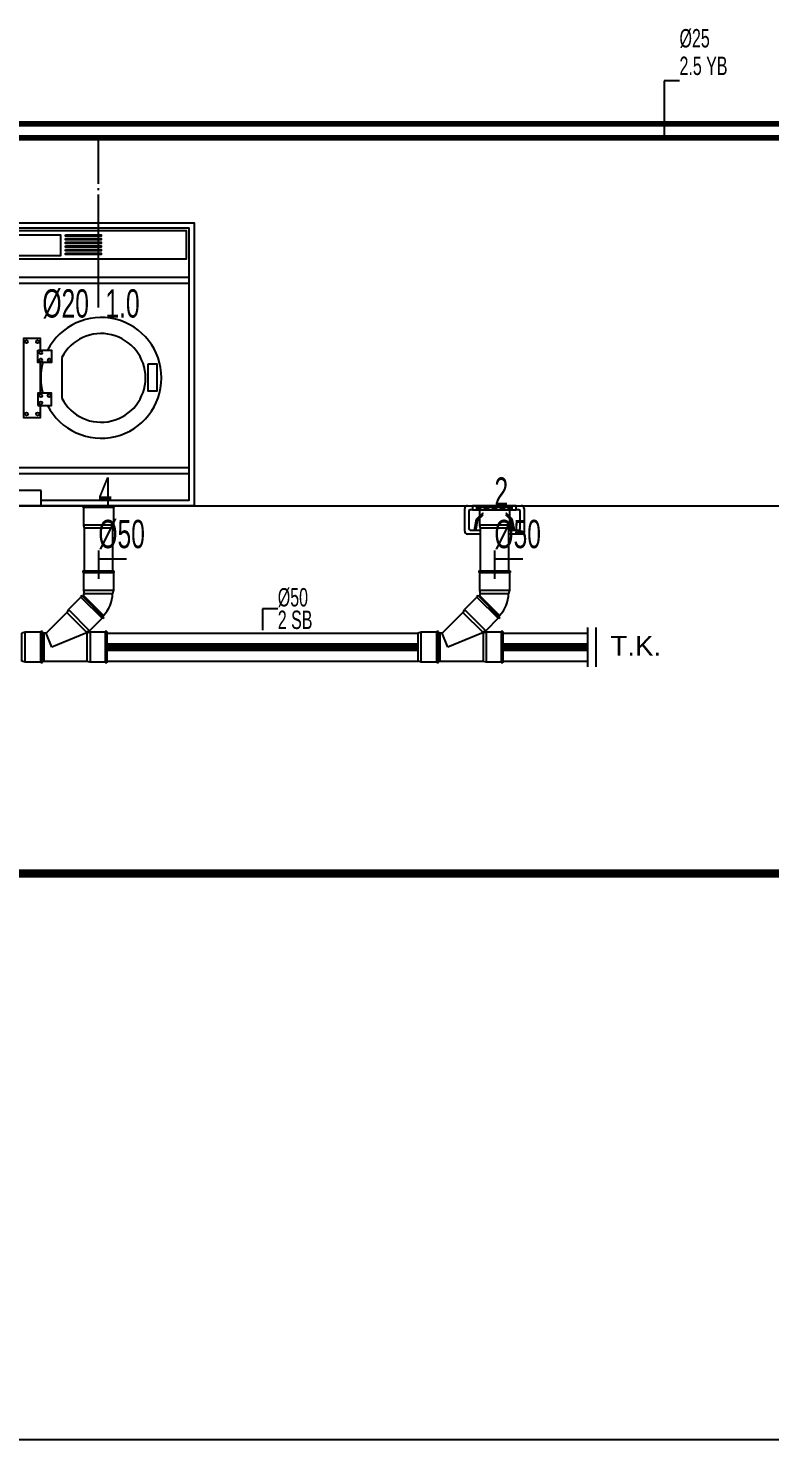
# Model space of a CAD drawing. Header units: centimetres. Extents: x -3952 to 14132, y 6348 to 11752.
# Drawn here: x 10295 to 10557, y 9668 to 10169 of the extents above; entities that cross this region are included whole.
import ezdxf
from ezdxf.enums import TextEntityAlignment as Align

# ---------------------------------------------------------------- set-up
doc = ezdxf.new("R2010")
doc.units = ezdxf.units.CM
for name, pattern in [('BASMA HATTI', [31, 25, -6]), ('PIS', [38, 30, -8]), ('SOGUK', [4.375000000000001, 4, -0.15, 0.075, -0.15])]:
    doc.linetypes.add(name, pattern=pattern)
for name, color, linetype in [('MTY-PIS-SU-BORUSU', 6, 'PIS'), ('MTY-PISSU-CAP', 211, 'Continuous'), ('MTY-PVC', 43, 'Continuous'), ('MTY-SEMA', 8, 'Continuous'), ('MTY-SICAKSU-BORU', 1, 'BASMA HATTI'), ('MTY-SOGUKSU-BORU', 5, 'Continuous'), ('MTY-TEFRIS', 15, 'Continuous'), ('MTY-TEMIZSU-CAP', 101, 'Continuous'), ('MTY-YUK-BIRIMI', 7, 'Continuous')]:
    doc.layers.add(name, color=color, linetype=linetype)
doc.styles.add('CAP', font='wturkce.SHX', dxfattribs={"width": 0.65})
doc.styles.add('MTY_CAP', font='wturkce.SHX', dxfattribs={"width": 0.65, "height": 20})
doc.styles.add('ROTAS', font='arial.ttf')

# ---------------------------------------------------------------- blocks, each defined once
blk = doc.blocks.new('CAMASIR MAKINASI1 KOLON')
at = {"layer": 'MTY-SOGUKSU-BORU', "linetype": 'SOGUK', "ltscale": 10}
blk.add_line((0, 70), (0, 130.0000000000036), dxfattribs=at)
at = {"layer": 'MTY-TEFRIS', "color": 4}
for p, q in [((-32.00173076144529, 80.71880376825357), (32.02786997164458, 80.71880376825357)), ((-32.00173076144529, 78.62507957566595), (32.02786997164458, 78.62507957566595)), ((-32.00173076144529, 13.53372939331439), (32.02786997164458, 13.53372939331439)), ((-32.00173076144529, 11.44000520073405), (32.02786997164458, 11.44000520073405))]:
    blk.add_line(p, q, dxfattribs=at)
at = {"layer": 'MTY-TEFRIS', "color": 2}
blk.add_line((-12.91880393016891, 52.38604989813211), (-12.91880393016891, 37.97582146645436), dxfattribs=at)
at = {"layer": 'MTY-TEFRIS', "color": 4}
for points in [[(-33.79769513805604, 100.0000000000036), (33.82383434824715, 100.0000000000036), (33.82383434824715, 3.637978807091713e-12), (-33.79769513805604, 3.637978807091713e-12)], [(-20.24775996967128, 5.420197869512776), (-30.46389147059745, 5.420197869512776), (-30.46389147059745, 3.637978807091713e-12), (-20.24775996967128, 3.637978807091713e-12)]]:
    blk.add_lwpolyline(points, close=True, dxfattribs=at)
blk.add_lwpolyline([(-30.46389147059745, 1.795964376612574), (-32.00173076144529, 1.795964376612574), (-32.00173076144529, 98.2040356233947), (32.02786997164458, 98.2040356233947), (32.02786997164458, 1.795964376612574), (-20.24775996967128, 1.795964376612574)], dxfattribs=at)
at = {"layer": 'MTY-TEFRIS', "color": 2}
for points in [[(-31.17780302975279, 97.28030838754876), (30.97754509372589, 97.28030838754876), (30.97754509372589, 87.10026020725309), (-31.17780302975279, 87.10026020725309)], [(-29.30000195110733, 95.7424409170244), (-13.3689425200846, 95.7424409170244), (-13.3689425200846, 88.323404820223), (-29.30000195110733, 88.323404820223)], [(-11.59504991048925, 95.7424409170244), (0.9360797214358172, 95.7424409170244), (0.9360797214358172, 95.26461534820555), (-11.59504991048925, 95.26461534820555)], [(-11.59504991048925, 94.4377868555921), (0.9360797214358172, 94.4377868555921), (0.9360797214358172, 93.95996128677234), (-11.59504991048925, 93.95996128677234)], [(-11.59504991048925, 93.13313279415433), (0.9360797214358172, 93.13313279415433), (0.9360797214358172, 92.65530722534186), (-11.59504991048925, 92.65530722534186)], [(-11.59504991048925, 91.8284787327193), (0.9360797214358172, 91.8284787327193), (0.9360797214358172, 91.3506531639041), (-11.59504991048925, 91.3506531639041)], [(-11.59504991048925, 90.52382467128791), (0.9360797214358172, 90.52382467128791), (0.9360797214358172, 90.04599910246907), (-11.59504991048925, 90.04599910246907)], [(-11.59504991048925, 89.21917060985106), (0.9360797214358172, 89.21917060985106), (0.9360797214358172, 88.74134504103222), (-11.59504991048925, 88.74134504103222)], [(-21.39120601140894, 54.98981204510619), (-16.54499943285009, 54.98981204510619), (-16.54499943285009, 50.56441474049461), (-21.39120601140894, 50.56441474049461)], [(17.59673302653027, 50.13113649491788), (20.63652128592912, 50.13113649491788), (20.63652128592912, 40.42501651649218), (17.59673302653027, 40.42501651649218)], [(-21.39120601140894, 35.3720593194812), (-16.54499943285009, 35.3720593194812), (-16.54499943285009, 39.79745662409186), (-21.39120601140894, 39.79745662409186)]]:
    blk.add_lwpolyline(points, close=True, dxfattribs=at)
for points in [[(-20.43393217050925, 54.98981204510619), (-20.43393217050925, 59.11624358863446), (-26.41692471212809, 59.11624358863446), (-26.41692471212809, 31.21838811450834), (-20.43393217050925, 31.21838811450834), (-20.43393217050925, 35.3720593194812)], [(-20.43393217050925, 39.79745662409186), (-20.43393217050925, 50.56441474049461)]]:
    blk.add_lwpolyline(points, dxfattribs=at)
for centre in [(-25.3700189540732, 57.93747867022103), (-21.45427112763173, 57.93747867022103), (-20.37277059454846, 54.06081386851019), (-20.37277059454846, 51.47852240864177), (-17.39906828697985, 51.47852240864177), (-20.37277059454846, 38.88334895594016), (-20.37277059454846, 36.30105749607901), (-17.39906828697985, 38.88334895594016), (-25.3700189540732, 32.42439269436181), (-21.45427112763173, 32.42439269436181)]:
    blk.add_circle(centre, 0.5221079864555934, dxfattribs=at)
for radius, start, end in [(21.33074102889255, 207.3772323900602, 152.6227676099399), (15.66850470297029, 207.3772323900602, 152.6227676099399), (21.33074102889255, 165.3815329210003, 194.6184670789997)]:
    blk.add_arc((0.9947998001298402, 45.18093568229779), radius, start, end, dxfattribs=at)
at = {"layer": 'MTY-PISSU-CAP', "lineweight": -3, "ltscale": 100, "style": 'CAP', "width": 0.65}
blk.add_attdef('PSCP', text='', height=10, dxfattribs=at).set_placement((0.01306960509555211, -9.999999999996362), align=Align.MIDDLE_LEFT)
at = {"layer": 'MTY-TEMIZSU-CAP', "color": 101, "style": 'CAP', "width": 0.65}
blk.add_attdef('SOCP', text='', height=10, dxfattribs=at).set_placement((-3.339996291585597, 71.48861916906094), align=Align.MIDDLE_RIGHT)
at = {"layer": 'MTY-YUK-BIRIMI', "color": 101, "style": 'CAP', "width": 0.65}
blk.add_attdef('SO', text='', height=10, dxfattribs=at).set_placement((2.5, 71.48861916906094), align=Align.MIDDLE_LEFT)
at = {"layer": 'MTY-YUK-BIRIMI', "color": 211, "lineweight": -3, "ltscale": 100, "style": 'CAP', "width": 0.65}
blk.add_attdef('PS', text='', height=10, dxfattribs=at).set_placement((0.01306960509555211, 5.000000000003638), align=Align.MIDDLE_LEFT)
blk = doc.blocks.new('PVC CATAL SAG')
at = {"layer": 'MTY-PISSU-CAP', "lineweight": -3, "ltscale": 100}
for p, q in [((2.182787284255028e-11, -15.84028594098527), (2.182787284255028e-11, -25.84028594098527)), ((10.00000000002183, -18.88695042063773), (2.182787284255028e-11, -18.88695042063773))]:
    blk.add_line(p, q, dxfattribs=at)
at = {"layer": 'MTY-PVC', "color": 43}
for p, q in [((-5.5, 3.637978807091713e-12), (-5.5, -0.59999999997126)), ((5.499999999825377, -3.637978807091713e-12), (-5.5, -3.637978807091713e-12)), ((-5.299863934546011, -0.5999999999803549), (-5.5, -0.59999999997126)), ((5.299863934429595, -0.5999999999803549), (-5.299863934371388, -0.5999999999803549)), ((-5.299863934546011, -0.5999999999803549), (-5.299863934546011, -6.851006618233441)), ((5.5, -0.5999999999803549), (5.299863934429595, -0.5999999999803549)), ((5.299863934429595, -0.5999999999803549), (5.299863934429595, -6.851006618244355)), ((5.499999999825377, -3.637978807091713e-12), (5.5, -0.5999999999803549)), ((5.299863934429595, -6.851006618244355), (-5.299863934546011, -6.851006618233441)), ((-5.299863934546011, -6.851006618233441), (-5, -7.991006618238316)), ((5, -7.991006618252868), (-5, -7.991006618238316)), ((-5, -7.991006618252868), (-5, -22.86899928772618)), ((5.299863934429595, -6.851006618244355), (5, -7.991006618252868)), ((5, -7.991006618252868), (5, -22.86899928772618)), ((-5.5, -23.02886766758775), (-5.500000000174623, -23.62886766756446)), ((-5.5, -23.02886766758775), (-4.973860790196341, -23.02886766758775)), ((-5.500000000174623, -23.62886766756446), (-5.299863934604218, -23.62886766756446)), ((-5.299863934604218, -23.62886766756446), (5.299863934196765, -23.62886766756446)), ((-5.299863934604218, -23.62886766756446), (-5.299863934604218, -29.87987428582846)), ((-5, -23.02886766758047), (5.026139210007386, -23.02886766758775)), ((5.026139210007386, -23.02886766758775), (5.499999999825377, -23.02886766758047)), ((5.299863934371388, -23.62886766756446), (5.499999999825377, -23.62886766755537)), ((5.299863934371388, -23.62886766756446), (5.299863934371388, -29.87987428581755)), ((5.499999999825377, -23.02886766758047), (5.499999999825377, -23.62886766755537)), ((-5.299863934604218, -29.87987428582846), (5.299863934371388, -29.87987428581755)), ((-5.299863934604218, -29.87987428582846), (-5.000000000174623, -31.01987428583698)), ((5.299863934371388, -29.87987428581755), (4.999999999825377, -31.01987428582243)), ((-6.166603035817388, -32.26721365552794), (-10.5867322050035, -36.68734282464311)), ((-5.88385653620935, -31.70143201771816), (-6.308120604982832, -32.12569608643525)), ((-5.88385653620935, -31.70143201771816), (-6.308120604982832, -32.12569608643525)), ((-6.308120604982832, -32.12569608643525), (-6.166603035817388, -32.26721365552794)), ((-6.308120604982832, -32.12569608643525), (-6.166603035817388, -32.26721365552794)), ((-6.166603035817388, -32.26721365552794), (1.32853641899419, -39.7623531104723)), ((-5.88385653620935, -31.70143201771816), (-5.575600353011396, -32.0096882010198)), ((-5.88385653620935, -31.70143201771816), (-5.575600353011396, -32.0096882010198)), ((-5.292893219011603, -31.7269810669909), (-5.575600353011396, -32.0096882010198)), ((-5.575600353011396, -32.0096882010198), (1.540764666191535, -39.12605322023546)), ((-5.292893219011603, -31.7269810669909), (1.778174593026051, -38.79804887891214)), ((-5.000000000174623, -31.01987428583698), (4.999999999825377, -31.01987428582243)), ((-11.15398411959177, -37.73229437122927), (-18.46168974819011, -44.99999999999432)), ((-10.5867322050035, -36.68734282464311), (-11.15398411959177, -37.73229437122927)), ((-11.15398411959177, -37.73229437122927), (-4.13654429660528, -44.74973419389585)), ((-10.5867322050035, -36.68734282464311), (-3.091592749988195, -44.1824822794822)), ((1.32853641899419, -39.7623531104723), (-3.091592749988195, -44.1824822794822)), ((1.32853641899419, -39.7623531104723), (1.470053988217842, -39.9038706795468)), ((1.32853641899419, -39.7623531104723), (1.470053988217842, -39.9038706795468)), ((1.894318056816701, -39.47960661083152), (1.470053988217842, -39.9038706795468)), ((1.894318056816701, -39.47960661083152), (1.470053988217842, -39.9038706795468)), ((1.778174593026051, -38.79804887891214), (1.495467458997155, -39.08075601294104)), ((1.495467458997155, -39.08075601294104), (1.894318056816701, -39.47960661083152)), ((1.495467458997155, -39.08075601294104), (1.894318056816701, -39.47960661083152)), ((-25.86000000018975, -44.7001360655911), (-27.00000000017462, -44.99999999992974)), ((-27.00000000017462, -55.00000000005912), (-27.00000000017462, -44.99999999992974)), ((-25.86000000018975, -55.29986393439594), (-25.86000000018975, -44.7001360655911)), ((-20.32606563760782, -44.70013606559201), (-25.86000000018975, -44.7001360655911)), ((-19.72606563780573, -44.49999999999613), (-20.32606563760782, -44.49999999999613)), ((-20.32606563760782, -44.70013606559201), (-20.32606563760782, -44.49999999999613)), ((-20.32606563760782, -55.29986393439685), (-20.32606563760782, -44.70013606559201)), ((-19.72606563780573, -44.99999999999432), (-19.72606563780573, -44.49999999999613)), ((-19.72606563780573, -54.99999999999454), (-19.72606563780573, -44.99999999999432)), ((-19.3262573746033, -44.99999999999432), (-19.72606563780573, -44.99999999999432)), ((-18.45959901902825, -44.99792071477873), (-19.3262573746033, -44.99792071478419)), ((-19.3262573746033, -44.99792071477873), (-19.3262573746033, -55.00207928521013)), ((-19.3262573746033, -44.99792071476963), (-19.3262573746033, -55.00207928520467)), ((-19.3262573746033, -44.99999999999432), (-19.3262573746033, -54.99999999999454)), ((-19.3262573746033, -54.99999999999454), (-19.3262573746033, -44.99999999999432)), ((-16.49692362517817, -50.00207928521718), (-18.46168974819011, -44.99999999999432)), ((-4.426810102799209, -44.99999999999432), (-16.49692362517817, -50.00207928521718)), ((-4.13654429660528, -44.74973419389585), (-4.426810102799209, -44.99999999999432)), ((-4.01631226320751, -44.99792071477873), (-4.424398485192796, -44.99792071477873)), ((-3.091592749988195, -44.1824822794822), (-4.13654429660528, -44.74973419389585)), ((-2.87631226319354, -44.70013606559201), (-4.01631226320751, -44.99792071477873)), ((-4.01631226320751, -44.99792071477873), (-4.01631226320751, -55.00207928521013)), ((2.399999999819563, -44.70013606559201), (-2.87631226319354, -44.70013606559201)), ((-2.87631226319354, -44.70013606559201), (-2.87631226319354, -55.29986393439685)), ((2.999999999825384, -44.50000000000887), (2.399999999819563, -44.50000000000887)), ((2.399999999819563, -44.50000000000887), (2.399999999819563, -44.70013606559201)), ((2.399999999819563, -44.70013606559201), (2.399999999819563, -55.29986393439685)), ((2.999999999825384, -44.50000000000887), (2.999999999825384, -44.99999999999432)), ((2.999999999825384, -44.99999999999432), (2.999999999825384, -54.99999999999454)), ((-25.86000000018975, -55.29986393439594), (-27.00000000017462, -55.00000000005912)), ((-19.72606563780573, -55.49999999997999), (-19.72606563780573, -54.99999999999454)), ((-19.3262573746033, -54.99999999999454), (-19.72606563780573, -54.99999999999454)), ((-4.01631226320751, -55.00207928521013), (-19.3262573746033, -55.00207928522468)), ((-2.87631226319354, -55.29986393439685), (-4.01631226320751, -55.00207928521013)), ((2.999999999825384, -54.99999999999454), (2.999999999825384, -55.49999999999454)), ((-20.32606563760782, -55.29986393439685), (-25.86000000018975, -55.29986393439594)), ((-20.32606563760782, -55.49999999997999), (-20.32606563760782, -55.29986393439685)), ((-19.72606563780573, -55.49999999997999), (-20.32606563760782, -55.49999999997999)), ((2.399999999819563, -55.29986393439685), (-2.87631226319354, -55.29986393439685)), ((2.399999999819563, -55.29986393439685), (2.399999999819563, -55.49999999999454)), ((2.999999999825384, -55.49999999999454), (2.399999999819563, -55.49999999999454))]:
    blk.add_line(p, q, dxfattribs=at)
for radius in [0.9999999999958049, 10.99999999999592]:
    blk.add_arc((-6.000000000174623, -31.01987428583698), radius, 315.0000000003132, 0, dxfattribs=at)
blk = doc.blocks.new('YER SUZGECI DN501 KOLON')
at = {"layer": 'MTY-TEFRIS', "color": 2}
for p, q in [((-9.499999999869033, 0), (-7.699999999953434, 0)), ((-7.699999999953434, 0), (-7.699999999967986, -1.400000000025102)), ((7.699999999953434, 0), (-7.699999999953434, 0)), ((-7.699999999953434, 0), (-7.699999999967986, -1.400000000025102)), ((-4.899999999906868, 0), (-6.30000000003929, 0)), ((-6.30000000003929, 0), (-6.300000000082946, -1.400000000025102)), ((-4.899999999950523, -1.11614684958522), (-6.016146849397046, 0)), ((-4.899999999819556, -0.3736847293330356), (-5.273684729269007, 0)), ((-4.899999999819556, -0.126197355916247), (-5.026197355968179, 1.14596332423389e-10)), ((-4.899999999928696, -1.400000000025102), (-4.899999999906868, 0)), ((-2.100000000093132, 0), (-3.5, 0)), ((-3.5, 0), (-3.500000000029104, -1.400000000025102)), ((-2.10000000015134, -1.11614684958522), (-3.216146849590586, 0)), ((-2.099999999998545, -0.3736847293330356), (-2.473684729447996, 0)), ((-2.099999999998545, -0.126197355916247), (-2.226197356147168, 1.14596332423389e-10)), ((-2.100000000122236, -1.400000000025102), (-2.100000000093132, 0)), ((0.6999999999534339, 0), (-0.6999999999534339, 0)), ((-0.6999999999534339, 0), (-0.6999999999825377, -1.400000000025102)), ((0.7000000000116415, -1.363634223351255), (-0.6636342231868184, 0)), ((0.7000000000116415, -1.116146849818051), (-0.4161468497695751, 0)), ((0.7000000000407454, -0.6211721029831097), (0.07882789694122039, 1.14596332423389e-10)), ((0.7000000001571607, -0.3736847296822816), (0.3263152703584637, 0)), ((0.7000000000407454, -0.1261973562650383), (0.5738026436592918, 1.14596332423389e-10)), ((0.699999999931606, -1.400000000025102), (0.6999999999534339, 0)), ((3.5, 0), (2.100000000100408, 0)), ((2.100000000100408, 0), (2.100000000056752, -1.400000000025102)), ((3.499999999941792, -1.363634222537257), (2.136365777550964, 0)), ((3.500000000058208, -1.116146849235975), (2.383853150968207, 0)), ((3.500000000101863, -0.621172102284163), (2.878827897693554, 1.14596332423389e-10)), ((3.500000000101863, -0.3736847288673744), (3.126315271103522, 0)), ((3.499999999970896, -0.126197355450131), (3.373802644411626, 1.14596332423389e-10)), ((3.499999999970896, -1.400000000025102), (3.5, 0)), ((6.300000000061118, 0), (4.899999999906868, 0)), ((4.899999999906868, 0), (4.899999999877764, -1.400000000025102)), ((6.30000000011205, -1.363634222768269), (4.936365777371975, 0)), ((6.30000000011205, -1.11614684935239), (5.183853150781943, 0)), ((6.300000000250293, -0.6211721026343184), (5.678827897500014, 1.14596332423389e-10)), ((6.300000000141154, -0.3736847292161656), (5.926315270931809, 0)), ((6.300000000141154, -0.126197355799377), (6.173802644232637, 1.14596332423389e-10)), ((6.300000000032014, -1.400000000025102), (6.300000000061118, 0)), ((7.699999999917054, -1.400000000025102), (7.699999999953434, 0)), ((7.699999999953434, 0), (9.500000000130967, 0)), ((7.699999999917054, -1.400000000025102), (7.699999999953434, 0)), ((-10.49999999980355, -9.000000000001364), (-10.49999999989814, -1.000000000001364)), ((-9.099999999998545, -1.900000000023283), (-9.100000000122236, -8.099999999918055)), ((-7.699999999967986, -1.400000000025102), (-8.600000000013097, -1.400000000025102)), ((-7.699999999967986, -1.400000000025102), (7.699999999917054, -1.400000000025102)), ((-7.080646122827602, -8.599999999918055), (-6.303696323222539, -4.753128786746402)), ((-6.570550154458033, -8.599999999918055), (-5.843460755218985, -5.000000000174168)), ((-5.918548817688134, -5.371779626584157), (-6.342932350642513, -4.947396093631141)), ((-5.888844679633621, -5.224707069341093), (-6.313228212588001, -4.800323536387168)), ((-6.303696323222539, -4.753128786746402), (-4.250567536480958, -2.700000000069394)), ((-5.111121596361045, -1.400000000025102), (-6.299999999959255, -0.2111215962790993)), ((-5.358608969661873, -1.400000000140153), (-6.299999999959255, -0.4586089696963427)), ((-5.606096343079116, -1.399999999906413), (-6.299999999842839, -0.7060963431140408)), ((-5.853583716503636, -1.400000000025102), (-6.300000000097498, -0.9535837164153236)), ((-6.101071089797188, -1.400000000025102), (-6.299999999988358, -1.201071089948073)), ((-6.300000000082946, -1.400000000025102), (-4.899999999928696, -1.400000000025102)), ((-4.89999999984866, -1.363634223002009), (-6.263634222690598, -1.173248165287077e-10)), ((-5.859140541462693, -5.07763451221399), (-6.243671294942033, -4.693103758618236)), ((-5.80172955658054, -4.958268801798113), (-6.155282947409432, -4.60471541085326)), ((-5.713341208800557, -4.869880454265967), (-6.066894599636726, -4.516327063320205)), ((-5.624952861282509, -4.781492106500082), (-5.978506252111401, -4.427938715555229)), ((-5.536564513517078, -4.693103758968391), (-5.890117904338695, -4.339550368022174)), ((-5.843460755218985, -5.000000000174168), (-4.043460755288834, -3.200000000128057)), ((-5.448176166210033, -4.60471541096922), (-5.80172955681337, -4.251162020257198)), ((-4.899999999928696, -0.868659476051107), (-5.768659475979803, -1.173248165287077e-10)), ((-5.359787818451878, -4.516327063437075), (-5.71334120904794, -4.162773672724143)), ((-5.271399470919278, -4.427938715671189), (-5.624952861508064, -4.074385324960076)), ((-5.183011123139295, -4.339550368140408), (-5.536564513749909, -3.985996977426112)), ((-4.899999999928696, -0.6211721026343184), (-5.521172102438868, -1.173248165287077e-10)), ((-5.094622775621247, -4.251162020373158), (-5.448176166210033, -3.897608629662045)), ((-5.00623442784854, -4.162773672841013), (-5.359787818451878, -3.809220282128081)), ((-4.917846080323216, -4.074385325075127), (-5.271399470919278, -3.720831934363105)), ((-4.829457732557785, -3.985996977542982), (-5.183011123139295, -3.63244358683005)), ((-4.741069385017909, -3.897608629777096), (-5.094622775621247, -3.544055239065983)), ((-4.652681037259754, -3.809220282246315), (-5.00623442784854, -3.455666891532019)), ((-4.564292689719878, -3.720831934479065), (-4.917846080323216, -3.367278543768407)), ((-4.475904341961723, -3.632443586948284), (-4.829457732557785, -3.278890196233988)), ((-4.387515994429123, -3.544055239180125), (-4.741069385017909, -3.190501848469012)), ((-4.299127646656416, -3.455666891649344), (-4.652681037259754, -3.102113500936412)), ((-4.210739299131092, -3.367278543883003), (-4.564292689719878, -3.013725153172345)), ((-4.122350951358385, -3.278890196351313), (-4.475904341961723, -2.925336805638381)), ((-4.043650589509266, -3.180813862896681), (-4.387515994429123, -2.836948457874314)), ((-4.043669038302524, -3.004018718764235), (-4.299127646656416, -2.74856011034035)), ((-4.043700763034081, -2.700000000070822), (-4.250567536480958, -2.700000000069394)), ((-4.043687487095774, -2.827223574726089), (-4.170911061868537, -2.699999999952979)), ((-2.311121596547309, -1.400000000025102), (-3.499999999912689, -0.2111215966292548)), ((-2.558608969848137, -1.400000000140153), (-3.499999999788997, -0.4586089700460434)), ((-2.806096343258105, -1.399999999906413), (-3.499999999912689, -0.7060963433473262)), ((-3.053583716668072, -1.400000000025102), (-3.499999999941792, -0.9535837167641148)), ((-3.3010710899689, -1.400000000025102), (-3.499999999832653, -1.201071090181358)), ((-3.500000000029104, -1.400000000025102), (-2.100000000122236, -1.400000000025102)), ((-2.100000000027649, -1.363634223002009), (-3.463634222891415, -1.173248165287077e-10)), ((-2.100000000122236, -0.868659476051107), (-2.968659476173343, -1.173248165287077e-10)), ((-2.100000000122236, -0.6211721026343184), (-2.721172102639684, -1.173248165287077e-10)), ((0.4888784032664262, -1.400000000025102), (-0.6999999998733983, -0.2111215967461249)), ((0.2413910299728741, -1.400000000140153), (-0.6999999999825377, -0.4586089700460434)), ((-0.006096343451645225, -1.399999999906413), (-0.6999999998733983, -0.7060963434632868)), ((-0.2535837168688886, -1.400000000025102), (-0.7000000000116415, -0.9535837169983097)), ((-0.5010710901697166, -1.400000000025102), (-0.6999999998879503, -1.201071090414189)), ((-0.6999999999825377, -1.400000000025102), (0.699999999931606, -1.400000000025102)), ((0.7000000000407454, -0.8686594764012625), (-0.1686594763596077, -1.173248165287077e-10)), ((3.288878404011484, -1.400000000025102), (2.100000000180444, -0.2111215960471782)), ((3.041391030586965, -1.399999999906413), (2.100000000056752, -0.4586089693470967)), ((2.793903657300689, -1.399999999906413), (2.10000000042055, -0.7060963429989897)), ((2.546416283643339, -1.399999999906413), (2.10000000015134, -0.9535837163002725)), ((2.298928910342511, -1.399999999906413), (2.100000000282307, -1.201071089716152)), ((2.100000000056752, -1.400000000025102), (3.499999999970896, -1.400000000025102)), ((3.499999999970896, -0.868659475584991), (2.631340524392726, -1.173248165287077e-10)), ((4.252430307882605, -2.700000000128057), (4.045083518827867, -2.700000000126626)), ((4.045323526806897, -3.200000000128057), (4.045135694450176, -3.200000000128056)), ((5.845323526737047, -5.000000000174168), (4.045323526806897, -3.200000000128057)), ((6.334622491332993, -4.897028874257103), (4.137593617138918, -2.700000000069394)), ((6.30555909461691, -4.753128786804155), (4.252430307882605, -2.700000000128057)), ((6.088878403817944, -1.400000000025102), (4.899999999986903, -0.2111215960471782)), ((5.841391030407976, -1.399999999906413), (4.899999999986903, -0.4586089695803821)), ((5.593903657107148, -1.399999999906413), (4.90000000022701, -0.7060963429989897)), ((5.346416283457074, -1.399999999906413), (4.899999999972351, -0.9535837163002725)), ((5.098928910163522, -1.399999999906413), (4.900000000066939, -1.201071089716152)), ((4.899999999877764, -1.400000000025102), (6.300000000032014, -1.400000000025102)), ((6.379361948638689, -5.118545026868105), (5.298972240563269, -4.038155318792279)), ((6.42410140595166, -5.340061179479108), (5.298972240563296, -4.214932014087255)), ((6.468840863366495, -5.56157733220607), (5.298972240563322, -4.391708709390813)), ((6.300000000141154, -0.868659475936056), (5.431340524199186, -1.173248165287077e-10)), ((6.572412925983372, -8.599999999978081), (5.845323526737047, -5.000000000174168)), ((7.082508894593047, -8.599999999978081), (6.30555909461691, -4.753128786804155)), ((8.600000000071304, -1.400000000025102), (7.699999999917054, -1.400000000025102)), ((9.099999999947613, -8.099999999918055), (9.100000000071304, -1.900000000023283)), ((10.50000000010186, -1.000000000001364), (10.50000000019645, -9.499999999885404)), ((-5.30075562841143, -9.999999999954849), (-9.499999999788997, -10)), ((-8.600000000122236, -8.599999999918055), (-5.300755628411643, -8.599999999918055)), ((-6.932969131448772, -8.599999999859392), (-7.055831665456935, -8.477137465845317)), ((-7.030087318998994, -8.349670817377046), (-6.519991350272903, -8.349670817377046)), ((-6.75619243636902, -8.599999999744341), (-7.006521618866827, -8.349670817261995)), ((-6.579415740983677, -8.599999999744341), (-6.829744923452381, -8.349670817261995)), ((-6.54233571835357, -8.460303327185102), (-6.652968228270765, -8.349670817261995)), ((-6.614353006269084, -6.291267096356023), (-6.104257037892239, -6.291267096356023)), ((-6.590051605657209, -6.291267096297361), (-6.610269593707926, -6.271049108239367)), ((-6.413274910242762, -6.29126709641605), (-6.580565455536998, -6.123976551113174)), ((-6.236498215061147, -6.291267096297361), (-6.550861317598901, -5.97690399375324)), ((-6.09677364637173, -6.254214969697387), (-6.521157179318834, -5.829831436742097)), ((-6.067069508309942, -6.107142412454323), (-6.491453041380737, -5.682758879382163)), ((-6.037365370022599, -5.96006985544318), (-6.461748903209809, -5.53568632225506)), ((-6.007661231982638, -5.812997298200116), (-6.432044765148021, -5.388613765011996)), ((-5.977957093797158, -5.665924740955234), (-6.402340626867954, -5.241541208001308)), ((-5.948252955728094, -5.51885218382813), (-6.372636488813441, -5.094468650757335)), ((5.298972240563963, -8.599999999918055), (8.599999999962165, -8.599999999918055)), ((10.00000000019645, -9.999999999885404), (5.298972240564176, -9.999999999929559)), ((6.513580320686742, -5.783093484817073), (5.874386923329439, -5.143900087452039)), ((6.558319778021541, -6.004609637428985), (5.91912638064241, -5.365416240063041)), ((6.603059235436376, -6.226125790155038), (5.963865838071797, -5.586932392791368)), ((6.491423846397083, -6.29126709641605), (6.008605295501184, -5.808448545402371)), ((6.314647151099052, -6.29126709641605), (6.053344752821431, -6.029964698130243)), ((6.137870455801021, -6.291267096297361), (6.098084210243542, -6.251480850742155)), ((6.616215777903562, -6.291267096356023), (6.106119809410302, -6.291267096356023)), ((7.031950090400642, -8.349670817261995), (6.521854121681827, -8.349670817319293)), ((6.678836406390474, -8.599999999859392), (6.545478783140425, -8.466642376617074)), ((6.855613101797644, -8.599999999978081), (6.605283919081558, -8.349670817261995)), ((7.03238979697926, -8.599999999859392), (6.782060614379589, -8.349670817261995)), ((7.050453808449674, -8.44128731603314), (6.958837309801311, -8.349670817377046))]:
    blk.add_line(p, q, dxfattribs=at)
for centre, radius, start, end in [((-9.499999999912689, -1.000000000001364), 0.9999999999999996, 90, 180), ((-8.600000000013097, -1.900000000023283), 0.5, 90, 180), ((8.600000000071304, -1.900000000023283), 0.5, 0, 90), ((9.500000000101863, -1.000000000001364), 0.9999999999999996, 0, 90), ((-9.499999999788997, -9.000000000001364), 0.9999999999999996, 180, 270), ((-8.600000000122236, -8.099999999918055), 0.5, 180, 270), ((8.599999999962165, -8.099999999918055), 0.5, 270, 0), ((10.00000000019645, -9.499999999885404), 0.5, 270, 0)]:
    blk.add_arc(centre, radius, start, end, dxfattribs=at)
at = {"layer": 'MTY-PISSU-CAP', "lineweight": -3, "ltscale": 100, "style": 'CAP', "width": 0.65}
blk.add_attdef('PSCP', text='', height=10, dxfattribs=at).set_placement((0, -10), align=Align.MIDDLE_LEFT)
at = {"layer": 'MTY-YUK-BIRIMI', "color": 211, "lineweight": -3, "ltscale": 100, "style": 'CAP', "width": 0.65}
blk.add_attdef('PS', text='', height=10, dxfattribs=at).set_placement((0, 5), align=Align.MIDDLE_LEFT)
blk = doc.blocks.new('MTY-PIS SU CAP SB')
at = {"layer": 'MTY-PISSU-CAP'}
for p, q in [((0.8333333333333333, 1.166666666666667), (-2.414994729583641e-17, 1.166666666666667)), ((-2.414994729583641e-17, 1.166666666666667), (-2.414994729583641e-17, 0))]:
    blk.add_line(p, q, dxfattribs=at)
at = {"layer": 'MTY-PISSU-CAP', "style": 'MTY_CAP', "width": 0.65}
blk.add_attdef('PSCP_001', (0.833333333333333, 1.289719917615614), '', height=1, dxfattribs=at)
at = {"layer": 'MTY-YUK-BIRIMI', "color": 211, "style": 'MTY_CAP', "width": 0.65}
blk.add_attdef('PS_001', (0.8333333333333333, 0.06550078146671945), '', height=1, dxfattribs=at)
blk = doc.blocks.new('MTY-TEMIZ SU CAP MB')
at = {"layer": 'MTY-TEMIZSU-CAP'}
for p, q in [((0.8333333333333333, 3.095888560999511), (-1.779469800745841e-17, 3.095888560999511)), ((-1.779469800745841e-17, 3.095888560999511), (-1.779469800745841e-17, 0))]:
    blk.add_line(p, q, dxfattribs=at)
at = {"layer": 'MTY-TEMIZSU-CAP', "style": 'MTY_CAP', "width": 0.65}
for tag, p in [('SOCP_001', (0.8333333333333333, 4.916666666666667)), ('SCCP_001', (0.8333333333333333, 1.916666666666667))]:
    blk.add_attdef(tag, p, '', height=1, dxfattribs=at)
at = {"layer": 'MTY-YUK-BIRIMI', "color": 101, "style": 'MTY_CAP', "width": 0.65}
for tag, p in [('SO_001', (0.8333333333333333, 3.416666666666667)), ('SC_001', (0.8333333333333333, 0.4166666666666667))]:
    blk.add_attdef(tag, p, '', height=1, dxfattribs=at)

msp = doc.modelspace()

# ---------------------------------------------------------------- linework, layer by layer
at = {"layer": 'MTY-PIS-SU-BORUSU', "const_width": 3}
for points in [[(10323, 9950), (10433, 9950)], [(10463, 9950), (10493, 9950)], [(9784, 9926), (9784, 9870), (11920, 9870), (11920, 9670)]]:
    msp.add_lwpolyline(points, dxfattribs=at)
at = {"layer": 'MTY-PVC'}
for p, q in [((10323, 9955), (10433, 9955)), ((10463, 9955), (10493, 9955)), ((10493, 9943), (10493, 9957)), ((10496, 9943), (10496, 9957)), ((10323, 9945), (10433, 9945)), ((10463, 9945), (10493, 9945))]:
    msp.add_line(p, q, dxfattribs=at)
at = {"layer": 'MTY-SEMA'}
for points in [[(9140, 10000), (12440, 10000)], [(9140, 9670), (12440, 9670)]]:
    msp.add_lwpolyline(points, dxfattribs=at)
at = {"layer": 'MTY-SICAKSU-BORU', "const_width": 2}
msp.add_lwpolyline([(11705, 10135), (9885, 10135)], dxfattribs=at)
at = {"layer": 'MTY-SOGUKSU-BORU', "const_width": 2}
msp.add_lwpolyline([(9740, 10130), (11720, 10130)], dxfattribs=at)

# ---------------------------------------------------------------- block references
at = {"layer": 'MTY-TEFRIS'}
ref = msp.add_blockref('MTY-TEMIZ SU CAP MB', (10520, 10130), dxfattribs=dict(at, xscale=6.5, yscale=6.5))
ref.add_attrib('SO_001', '2.5 YB', (10525.41666666667, 10152.20833333333), dxfattribs={"layer": 'MTY-YUK-BIRIMI', "color": 101, "height": 6.5, "style": 'MTY_CAP', "width": 0.65})
ref.add_attrib('SOCP_001', 'Ø25', (10525.41666666667, 10161.95833333333), dxfattribs={"layer": 'MTY-TEMIZSU-CAP', "height": 6.5, "style": 'MTY_CAP', "width": 0.65})
for name, p, values in [('CAMASIR MAKINASI1 KOLON', (10320, 10000), {'SO': '1.0', 'SOCP': 'Ø20', 'PSCP': 'Ø50', 'PS': '4'}), ('YER SUZGECI DN501 KOLON', (10460, 10000), {'PSCP': 'Ø50', 'PS': '2'})]:
    msp.add_blockref(name, p, dxfattribs=at).add_auto_attribs(values)
for p in [(10320, 10000), (10460, 10000)]:
    msp.add_blockref('PVC CATAL SAG', p, dxfattribs=at)
at = {"layer": 'MTY-TEFRIS', "xscale": 6.5, "yscale": 6.5}
msp.add_blockref('MTY-PIS SU CAP SB', (10378, 9956), dxfattribs=at).add_auto_attribs({'PSCP_001': 'Ø50', 'PS_001': '2 SB'})

# ---------------------------------------------------------------- texts
at = {"layer": 'MTY-PISSU-CAP', "style": 'ROTAS'}
msp.add_text('T.K.', height=7, dxfattribs=at).set_placement((10501, 9947))

doc.saveas('drawing.dxf')
